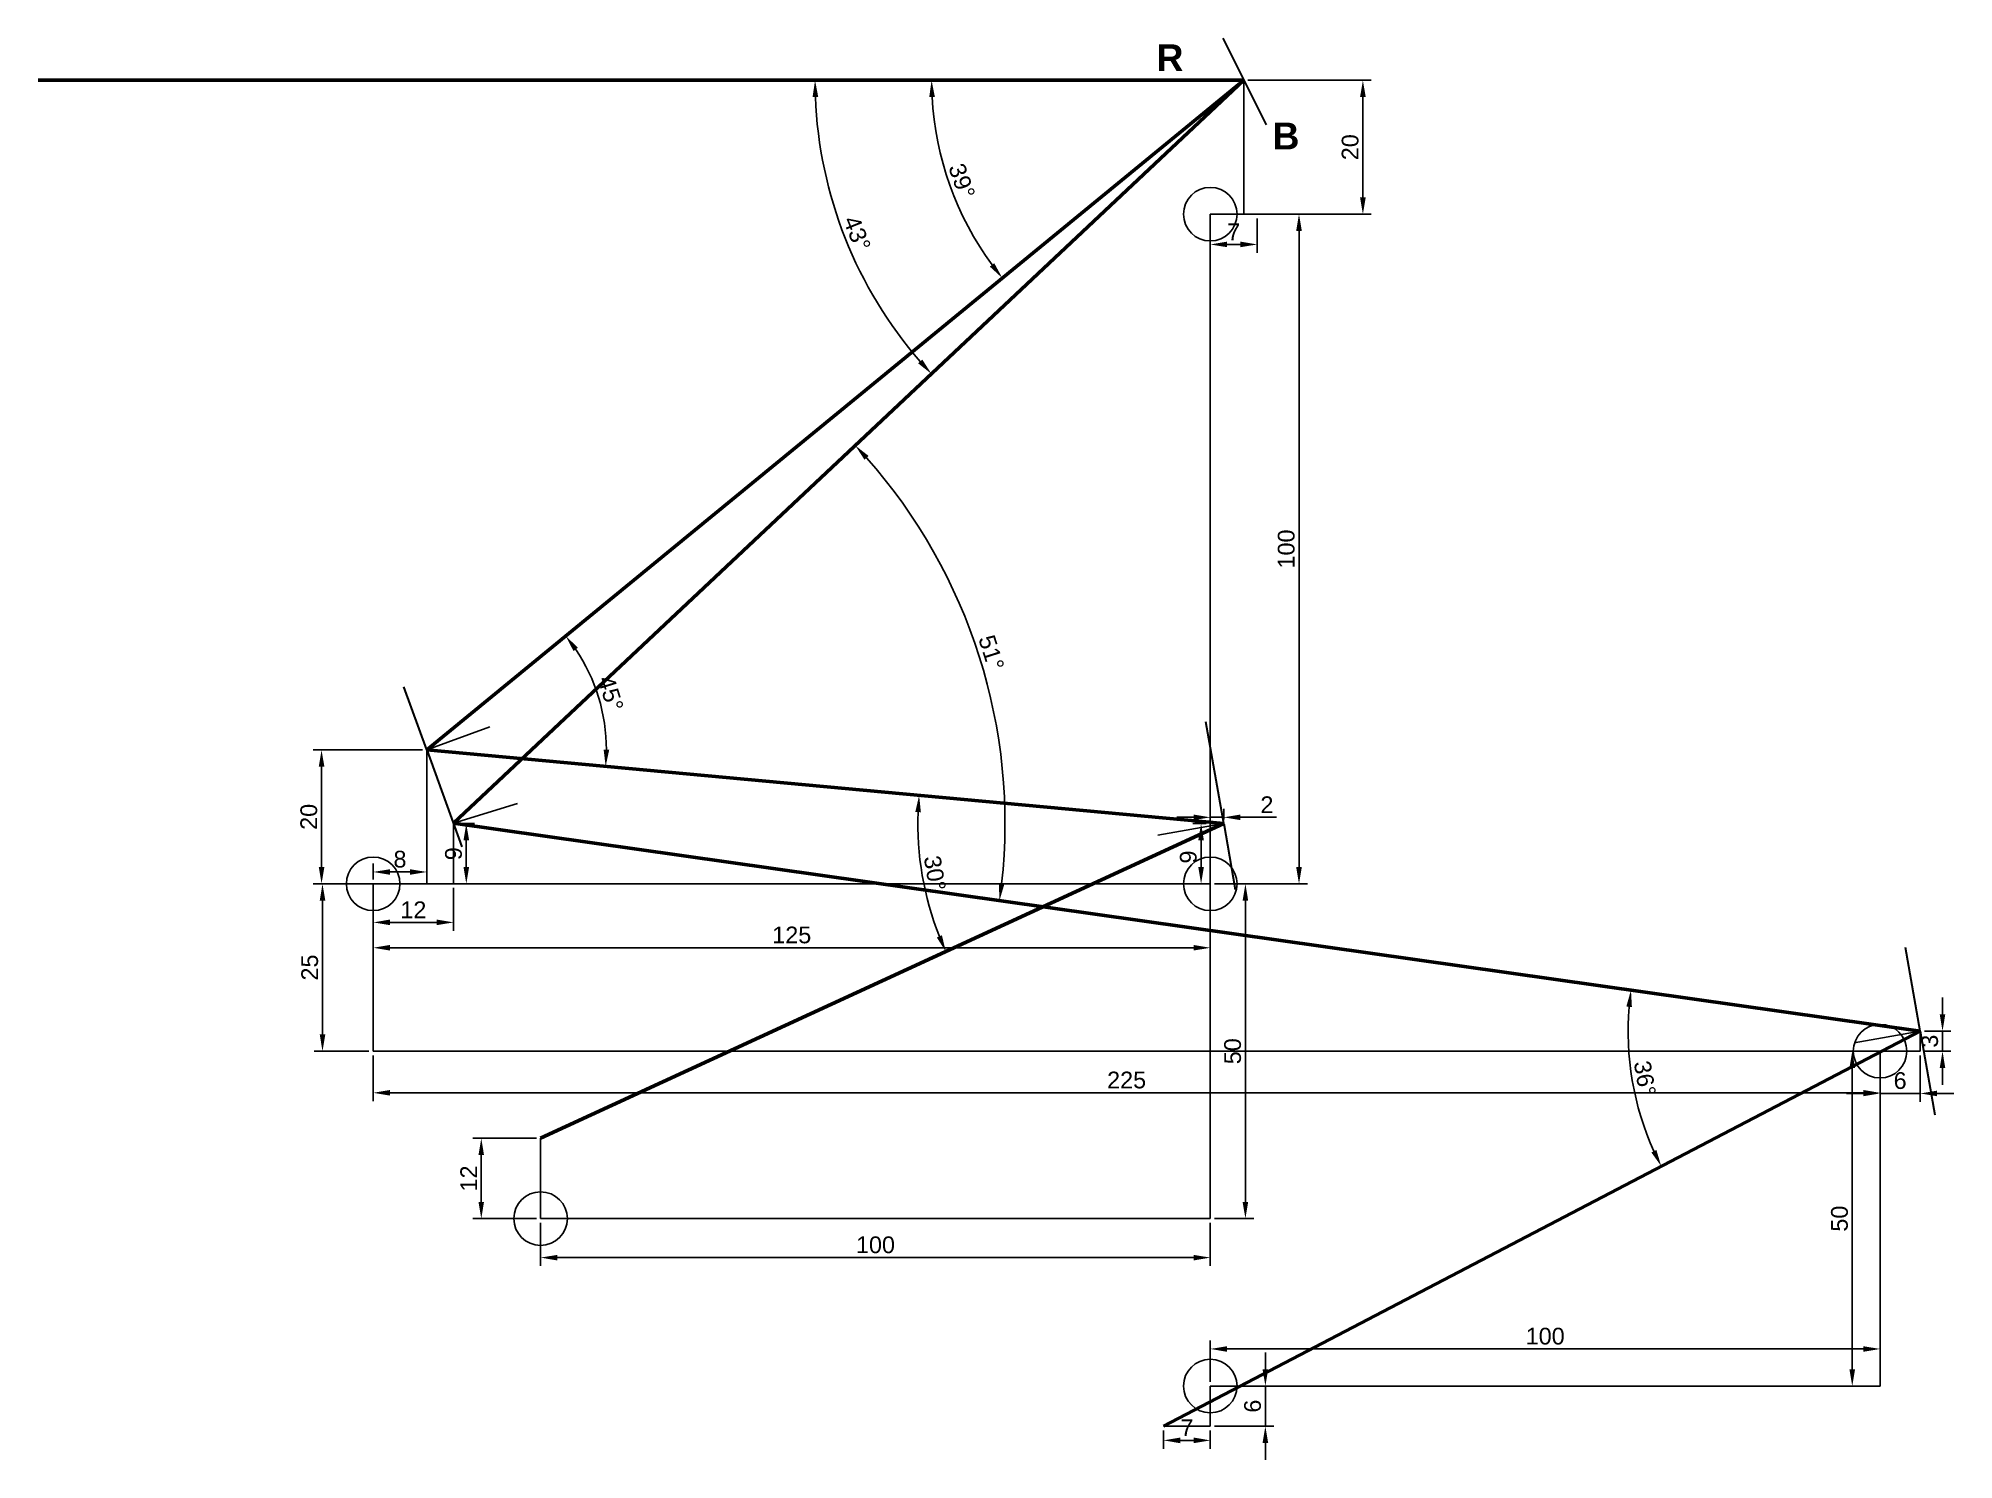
# Model space of a CAD drawing. Header units: millimetres. Extents: x 3327 to 3613, y 2064 to 2276.
import ezdxf

# ---------------------------------------------------------------- set-up
doc = ezdxf.new("R2010")
doc.units = ezdxf.units.MM
doc.styles.get("Standard").update_dxf_attribs({"font": 'arial.ttf'})
doc.dimstyles.new('ISO-25', dxfattribs={"dimtxt": 2.5, "dimasz": 2.5, "dimexe": 1.25, "dimexo": 0.625, "dimtad": 1, "dimtxsty": 'Standard', "dimcen": 2.5, "dimadec": 0, "dimazin": 0, "dimtfac": 1, "dimtmove": 0, "dimatfit": 3, "dimfxl": 1, "dimarcsym": 0})

# ---------------------------------------------------------------- blocks, each defined once
blk = doc.blocks.new('*D2')
at = {"color": 0, "lineweight": -2, "transparency": 16777216}
for p, q in [((3501.73, 2249.58), (3501.73, 2244.43)), ((3508.73, 2249.58), (3508.73, 2244.43)), ((3504.23, 2245.68), (3506.23, 2245.68))]:
    blk.add_line(p, q, dxfattribs=at)
at = {"color": 0, "transparency": 16777216}
for points in [[(3504.23, 2246.1), (3504.23, 2245.27), (3501.73, 2245.68)], [(3506.23, 2246.1), (3506.23, 2245.27), (3508.73, 2245.68)]]:
    blk.add_solid(points, dxfattribs=at)
at = {"layer": 'Defpoints', "color": 0, "transparency": 16777216}
for p in [(3501.73, 2250.2), (3508.73, 2250.2), (3508.73, 2245.68)]:
    blk.add_point(p, dxfattribs=at)
at = {"color": 0, "transparency": 16777216, "insert": (3505.23, 2247.56), "char_height": 2.5, "attachment_point": 5}
blk.add_mtext('7', dxfattribs=at)
blk = doc.blocks.new('*D7')
at = {"color": 0, "lineweight": -2, "transparency": 16777216}
for p, q in [((3376.73, 2149.58), (3376.73, 2143.19)), ((3388.73, 2149.58), (3388.73, 2143.19)), ((3379.23, 2144.44), (3386.23, 2144.44))]:
    blk.add_line(p, q, dxfattribs=at)
at = {"color": 0, "transparency": 16777216}
for points in [[(3379.23, 2144.86), (3379.23, 2144.03), (3376.73, 2144.44)], [(3386.23, 2144.86), (3386.23, 2144.03), (3388.73, 2144.44)]]:
    blk.add_solid(points, dxfattribs=at)
at = {"layer": 'Defpoints', "color": 0, "transparency": 16777216}
for p in [(3376.73, 2150.2), (3388.73, 2150.2), (3388.73, 2144.44)]:
    blk.add_point(p, dxfattribs=at)
at = {"color": 0, "transparency": 16777216, "insert": (3382.73, 2146.32), "char_height": 2.5, "attachment_point": 5}
blk.add_mtext('12', dxfattribs=at)
blk = doc.blocks.new('*D8')
at = {"color": 0, "lineweight": -2, "transparency": 16777216}
for p, q in [((3501.1, 2159.2), (3499.1, 2159.2)), ((3500.35, 2152.7), (3500.35, 2156.7)), ((3501.1, 2150.2), (3499.1, 2150.2))]:
    blk.add_line(p, q, dxfattribs=at)
at = {"color": 0, "transparency": 16777216}
for points in [[(3499.93, 2156.7), (3500.77, 2156.7), (3500.35, 2159.2)], [(3499.93, 2152.7), (3500.77, 2152.7), (3500.35, 2150.2)]]:
    blk.add_solid(points, dxfattribs=at)
at = {"layer": 'Defpoints', "color": 0, "transparency": 16777216}
for p in [(3500.35, 2159.2), (3501.73, 2159.2), (3501.73, 2150.2)]:
    blk.add_point(p, dxfattribs=at)
at = {"color": 0, "transparency": 16777216, "insert": (3498.45, 2154.2), "char_height": 2.5, "attachment_point": 5, "rotation": 90}
blk.add_mtext('9', dxfattribs=at)
blk = doc.blocks.new('*D10')
at = {"color": 0, "lineweight": -2, "transparency": 16777216}
for p, q in [((3601.73, 2124.58), (3601.73, 2117.65)), ((3607.73, 2124.58), (3607.73, 2117.65)), ((3599.23, 2118.9), (3596.73, 2118.9)), ((3601.73, 2118.9), (3607.73, 2118.9)), ((3610.23, 2118.9), (3612.73, 2118.9))]:
    blk.add_line(p, q, dxfattribs=at)
at = {"color": 0, "transparency": 16777216}
for points in [[(3599.23, 2119.31), (3599.23, 2118.48), (3601.73, 2118.9)], [(3610.23, 2119.31), (3610.23, 2118.48), (3607.73, 2118.9)]]:
    blk.add_solid(points, dxfattribs=at)
at = {"layer": 'Defpoints', "color": 0, "transparency": 16777216}
for p in [(3601.73, 2125.2), (3607.73, 2125.2), (3607.73, 2118.9)]:
    blk.add_point(p, dxfattribs=at)
at = {"color": 0, "transparency": 16777216, "insert": (3604.73, 2120.8), "char_height": 2.5, "attachment_point": 5}
blk.add_mtext('6', dxfattribs=at)
blk = doc.blocks.new('*D11')
at = {"color": 0, "lineweight": -2, "transparency": 16777216}
for p, q in [((3509.95, 2077.7), (3509.95, 2080.2)), ((3502.35, 2075.2), (3511.2, 2075.2)), ((3509.95, 2075.2), (3509.95, 2069.2)), ((3502.35, 2069.2), (3511.2, 2069.2)), ((3509.95, 2066.7), (3509.95, 2064.2))]:
    blk.add_line(p, q, dxfattribs=at)
at = {"color": 0, "transparency": 16777216}
for points in [[(3509.53, 2077.7), (3510.37, 2077.7), (3509.95, 2075.2)], [(3509.53, 2066.7), (3510.37, 2066.7), (3509.95, 2069.2)]]:
    blk.add_solid(points, dxfattribs=at)
at = {"layer": 'Defpoints', "color": 0, "transparency": 16777216}
for p in [(3501.73, 2075.2), (3501.73, 2069.2), (3509.95, 2069.2)]:
    blk.add_point(p, dxfattribs=at)
at = {"color": 0, "transparency": 16777216, "insert": (3508.05, 2072.2), "char_height": 2.5, "attachment_point": 5, "rotation": 90}
blk.add_mtext('6', dxfattribs=at)
blk = doc.blocks.new('*D14')
at = {"color": 0, "lineweight": -2, "transparency": 16777216}
for p, q in [((3494.73, 2068.58), (3494.73, 2065.84)), ((3501.73, 2068.58), (3501.73, 2065.84)), ((3499.23, 2067.09), (3497.23, 2067.09))]:
    blk.add_line(p, q, dxfattribs=at)
at = {"color": 0, "transparency": 16777216}
for points in [[(3497.23, 2067.51), (3497.23, 2066.67), (3494.73, 2067.09)], [(3499.23, 2067.51), (3499.23, 2066.67), (3501.73, 2067.09)]]:
    blk.add_solid(points, dxfattribs=at)
at = {"layer": 'Defpoints', "color": 0, "transparency": 16777216}
for p in [(3494.73, 2069.2), (3501.73, 2069.2), (3494.73, 2067.09)]:
    blk.add_point(p, dxfattribs=at)
at = {"color": 0, "transparency": 16777216, "insert": (3498.23, 2068.97), "char_height": 2.5, "attachment_point": 5}
blk.add_mtext('7', dxfattribs=at)
blk = doc.blocks.new('*D17')
at = {"color": 0, "lineweight": -2, "transparency": 16777216}
blk.add_arc((3506.73, 2270.2), 46.61, 183.0732, 216.2673, dxfattribs=at)
at = {"color": 0, "transparency": 16777216}
for points in [[(3459.76, 2267.69), (3460.6, 2267.72), (3460.11, 2270.2)], [(3469.47, 2242.88), (3468.81, 2242.37), (3470.68, 2240.65)]]:
    blk.add_solid(points, dxfattribs=at)
at = {"layer": 'Defpoints', "color": 0, "transparency": 16777216}
for p in [(3415.24, 2270.2), (3506.73, 2270.2), (3506.73, 2270.2), (3461.33, 2259.63), (3384.73, 2170.2)]:
    blk.add_point(p, dxfattribs=at)
at = {"color": 0, "transparency": 16777216, "insert": (3464.62, 2255.15), "char_height": 2.5, "attachment_point": 5, "rotation": 289.6703}
blk.add_mtext('39°', dxfattribs=at)
blk = doc.blocks.new('*D18')
at = {"color": 0, "lineweight": -2, "transparency": 16777216}
for p, q in [((3507.35, 2270.2), (3525.76, 2270.2)), ((3524.51, 2252.7), (3524.51, 2267.7)), ((3507.35, 2250.2), (3525.76, 2250.2))]:
    blk.add_line(p, q, dxfattribs=at)
at = {"color": 0, "transparency": 16777216}
for points in [[(3524.09, 2267.7), (3524.93, 2267.7), (3524.51, 2270.2)], [(3524.09, 2252.7), (3524.93, 2252.7), (3524.51, 2250.2)]]:
    blk.add_solid(points, dxfattribs=at)
at = {"layer": 'Defpoints', "color": 0, "transparency": 16777216}
for p in [(3506.73, 2270.2), (3524.51, 2270.2), (3506.73, 2250.2)]:
    blk.add_point(p, dxfattribs=at)
at = {"color": 0, "transparency": 16777216, "insert": (3522.61, 2260.2), "char_height": 2.5, "attachment_point": 5, "rotation": 90}
blk.add_mtext('20', dxfattribs=at)
blk = doc.blocks.new('*D19')
at = {"color": 0, "lineweight": -2, "transparency": 16777216}
blk.add_arc((3506.73, 2270.2), 64.02, 182.2377, 220.9961, dxfattribs=at)
at = {"color": 0, "transparency": 16777216}
for points in [[(3442.34, 2267.7), (3443.18, 2267.71), (3442.71, 2270.2)], [(3458.72, 2228.49), (3458.1, 2227.93), (3460.09, 2226.35)]]:
    blk.add_solid(points, dxfattribs=at)
at = {"layer": 'Defpoints', "color": 0, "transparency": 16777216}
for p in [(3326.73, 2270.2), (3506.73, 2270.2), (3506.73, 2270.2), (3444.72, 2254.27), (3388.73, 2159.26)]:
    blk.add_point(p, dxfattribs=at)
at = {"color": 0, "transparency": 16777216, "insert": (3448.98, 2247.32), "char_height": 2.5, "attachment_point": 5, "rotation": 291.6169}
blk.add_mtext('43°', dxfattribs=at)
blk = doc.blocks.new('*D20')
at = {"color": 0, "lineweight": -2, "transparency": 16777216}
blk.add_arc((3384.73, 2170.2), 26.83, 0.0591, 34.0001, dxfattribs=at)
at = {"color": 0, "transparency": 16777216}
for points in [[(3406.64, 2184.96), (3407.31, 2185.46), (3405.48, 2187.21)], [(3411.97, 2170.21), (3411.14, 2170.25), (3411.44, 2167.73)]]:
    blk.add_solid(points, dxfattribs=at)
at = {"layer": 'Defpoints', "color": 0, "transparency": 16777216}
for p in [(3506.73, 2270.2), (3411.18, 2174.67), (3384.73, 2170.2), (3384.73, 2170.2), (3503.73, 2159.2)]:
    blk.add_point(p, dxfattribs=at)
at = {"color": 0, "transparency": 16777216, "insert": (3412.2, 2178.62), "char_height": 2.5, "attachment_point": 5, "rotation": 287.0296}
blk.add_mtext('45°', dxfattribs=at)
blk = doc.blocks.new('*D21')
at = {"color": 0, "lineweight": -2, "transparency": 16777216}
blk.add_arc((3503.87, 2159.19), 45.81, 177.8459, 201.5753, dxfattribs=at)
at = {"color": 0, "transparency": 16777216}
for points in [[(3457.68, 2160.94), (3458.51, 2160.89), (3458.25, 2163.41)], [(3461.65, 2142.51), (3460.89, 2142.18), (3462.25, 2140.05)]]:
    blk.add_solid(points, dxfattribs=at)
at = {"layer": 'Defpoints', "color": 0, "transparency": 16777216}
for p in [(3384.73, 2170.2), (3501.73, 2158.2), (3503.73, 2159.2), (3458.22, 2155.43), (3401.73, 2112.2)]:
    blk.add_point(p, dxfattribs=at)
at = {"color": 0, "transparency": 16777216, "insert": (3460.59, 2151.78), "char_height": 2.5, "attachment_point": 5, "rotation": 279.7106}
blk.add_mtext('30°', dxfattribs=at)
blk = doc.blocks.new('*D22')
at = {"color": 0, "lineweight": -2, "transparency": 16777216}
blk.add_arc((3607.73, 2128.2), 43.62, 175.2123, 204.2857, dxfattribs=at)
at = {"color": 0, "transparency": 16777216}
for points in [[(3563.85, 2131.89), (3564.68, 2131.8), (3564.54, 2134.33)], [(3568.34, 2110.45), (3567.59, 2110.08), (3569.06, 2108.02)]]:
    blk.add_solid(points, dxfattribs=at)
at = {"layer": 'Defpoints', "color": 0, "transparency": 16777216}
for p in [(3388.73, 2159.26), (3607.73, 2128.2), (3607.73, 2128.2), (3564.21, 2125.31), (3494.73, 2069.2)]:
    blk.add_point(p, dxfattribs=at)
at = {"color": 0, "transparency": 16777216, "insert": (3566.61, 2121.14), "char_height": 2.5, "attachment_point": 5, "rotation": 279.749}
blk.add_mtext('36°', dxfattribs=at)
blk = doc.blocks.new('*D23')
at = {"color": 0, "lineweight": -2, "transparency": 16777216}
blk.add_arc((3388.73, 2159.26), 82.34, 353.6676, 41.494, dxfattribs=at)
at = {"color": 0, "transparency": 16777216}
for points in [[(3450.09, 2213.53), (3450.71, 2214.09), (3448.71, 2215.66)], [(3470.97, 2150.13), (3470.15, 2150.23), (3470.25, 2147.7)]]:
    blk.add_solid(points, dxfattribs=at)
at = {"layer": 'Defpoints', "color": 0, "transparency": 16777216}
for p in [(3506.73, 2270.2), (3470.04, 2172.19), (3388.73, 2159.26), (3388.73, 2159.26), (3607.73, 2128.2)]:
    blk.add_point(p, dxfattribs=at)
at = {"color": 0, "transparency": 16777216, "insert": (3469.03, 2184.71), "char_height": 2.5, "attachment_point": 5, "rotation": 287.5808}
blk.add_mtext('51°', dxfattribs=at)
blk = doc.blocks.new('*D25')
at = {"color": 0, "lineweight": -2, "transparency": 16777216}
for p, q in [((3499.23, 2160.13), (3496.73, 2160.13)), ((3501.73, 2159.83), (3501.73, 2161.38)), ((3501.73, 2160.13), (3503.73, 2160.13)), ((3503.73, 2159.83), (3503.73, 2161.38)), ((3506.23, 2160.13), (3511.63, 2160.13))]:
    blk.add_line(p, q, dxfattribs=at)
at = {"color": 0, "transparency": 16777216}
for points in [[(3499.23, 2160.55), (3499.23, 2159.71), (3501.73, 2160.13)], [(3506.23, 2160.55), (3506.23, 2159.71), (3503.73, 2160.13)]]:
    blk.add_solid(points, dxfattribs=at)
at = {"layer": 'Defpoints', "color": 0, "transparency": 16777216}
for p in [(3503.73, 2160.13), (3501.73, 2159.2), (3503.73, 2159.2)]:
    blk.add_point(p, dxfattribs=at)
at = {"color": 0, "transparency": 16777216, "insert": (3510.18, 2162.01), "char_height": 2.5, "attachment_point": 5}
blk.add_mtext('2', dxfattribs=at)
blk = doc.blocks.new('*D26')
at = {"color": 0, "lineweight": -2, "transparency": 16777216}
for p, q in [((3389.35, 2159.2), (3391.88, 2159.2)), ((3390.63, 2152.7), (3390.63, 2156.7)), ((3389.35, 2150.2), (3391.88, 2150.2))]:
    blk.add_line(p, q, dxfattribs=at)
at = {"color": 0, "transparency": 16777216}
for points in [[(3390.22, 2156.7), (3391.05, 2156.7), (3390.63, 2159.2)], [(3390.22, 2152.7), (3391.05, 2152.7), (3390.63, 2150.2)]]:
    blk.add_solid(points, dxfattribs=at)
at = {"layer": 'Defpoints', "color": 0, "transparency": 16777216}
for p in [(3388.73, 2159.2), (3390.63, 2159.2), (3388.73, 2150.2)]:
    blk.add_point(p, dxfattribs=at)
at = {"color": 0, "transparency": 16777216, "insert": (3388.73, 2154.7), "char_height": 2.5, "attachment_point": 5, "rotation": 90}
blk.add_mtext('9', dxfattribs=at)
blk = doc.blocks.new('*D27')
at = {"color": 0, "lineweight": -2, "transparency": 16777216}
for p, q in [((3611.06, 2130.7), (3611.06, 2133.2)), ((3608.35, 2128.2), (3612.31, 2128.2)), ((3611.06, 2125.2), (3611.06, 2128.2)), ((3608.35, 2125.2), (3612.31, 2125.2)), ((3611.06, 2122.7), (3611.06, 2120.2))]:
    blk.add_line(p, q, dxfattribs=at)
at = {"color": 0, "transparency": 16777216}
for points in [[(3610.64, 2130.7), (3611.47, 2130.7), (3611.06, 2128.2)], [(3610.64, 2122.7), (3611.47, 2122.7), (3611.06, 2125.2)]]:
    blk.add_solid(points, dxfattribs=at)
at = {"layer": 'Defpoints', "color": 0, "transparency": 16777216}
for p in [(3607.73, 2128.2), (3611.06, 2128.2), (3607.73, 2125.2)]:
    blk.add_point(p, dxfattribs=at)
at = {"color": 0, "transparency": 16777216, "insert": (3609.15, 2126.7), "char_height": 2.5, "attachment_point": 5, "rotation": 90}
blk.add_mtext('3', dxfattribs=at)
blk = doc.blocks.new('*D31')
at = {"color": 0, "lineweight": -2, "transparency": 16777216}
for p, q in [((3376.73, 2150.83), (3376.73, 2153.22)), ((3379.23, 2151.97), (3382.23, 2151.97)), ((3384.73, 2150.83), (3384.73, 2153.22))]:
    blk.add_line(p, q, dxfattribs=at)
at = {"color": 0, "transparency": 16777216}
for points in [[(3379.23, 2152.38), (3379.23, 2151.55), (3376.73, 2151.97)], [(3382.23, 2152.38), (3382.23, 2151.55), (3384.73, 2151.97)]]:
    blk.add_solid(points, dxfattribs=at)
at = {"layer": 'Defpoints', "color": 0, "transparency": 16777216}
for p in [(3384.73, 2151.97), (3376.73, 2150.2), (3384.73, 2150.2)]:
    blk.add_point(p, dxfattribs=at)
at = {"color": 0, "transparency": 16777216, "insert": (3380.73, 2153.87), "char_height": 2.5, "attachment_point": 5}
blk.add_mtext('8', dxfattribs=at)
blk = doc.blocks.new('*D33')
at = {"color": 0, "lineweight": -2, "transparency": 16777216}
for p, q in [((3401.1, 2112.2), (3391.62, 2112.2)), ((3392.87, 2102.7), (3392.87, 2109.7)), ((3401.1, 2100.2), (3391.62, 2100.2))]:
    blk.add_line(p, q, dxfattribs=at)
at = {"color": 0, "transparency": 16777216}
for points in [[(3392.45, 2109.7), (3393.28, 2109.7), (3392.87, 2112.2)], [(3392.45, 2102.7), (3393.28, 2102.7), (3392.87, 2100.2)]]:
    blk.add_solid(points, dxfattribs=at)
at = {"layer": 'Defpoints', "color": 0, "transparency": 16777216}
for p in [(3392.87, 2112.2), (3401.73, 2112.2), (3401.73, 2100.2)]:
    blk.add_point(p, dxfattribs=at)
at = {"color": 0, "transparency": 16777216, "insert": (3390.99, 2106.2), "char_height": 2.5, "attachment_point": 5, "rotation": 90}
blk.add_mtext('12', dxfattribs=at)
blk = doc.blocks.new('*D34')
at = {"color": 0, "lineweight": -2, "transparency": 16777216}
for p, q in [((3401.73, 2099.58), (3401.73, 2093.13)), ((3501.73, 2099.58), (3501.73, 2093.13)), ((3499.23, 2094.38), (3404.23, 2094.38))]:
    blk.add_line(p, q, dxfattribs=at)
at = {"color": 0, "transparency": 16777216}
for points in [[(3404.23, 2094.79), (3404.23, 2093.96), (3401.73, 2094.38)], [(3499.23, 2094.79), (3499.23, 2093.96), (3501.73, 2094.38)]]:
    blk.add_solid(points, dxfattribs=at)
at = {"layer": 'Defpoints', "color": 0, "transparency": 16777216}
for p in [(3401.73, 2100.2), (3501.73, 2100.2), (3401.73, 2094.38)]:
    blk.add_point(p, dxfattribs=at)
at = {"color": 0, "transparency": 16777216, "insert": (3451.73, 2096.28), "char_height": 2.5, "attachment_point": 5}
blk.add_mtext('100', dxfattribs=at)
blk = doc.blocks.new('*D35')
at = {"color": 0, "lineweight": -2, "transparency": 16777216}
for p, q in [((3376.73, 2124.58), (3376.73, 2117.74)), ((3601.73, 2124.58), (3601.73, 2117.74)), ((3379.23, 2118.99), (3599.23, 2118.99))]:
    blk.add_line(p, q, dxfattribs=at)
at = {"color": 0, "transparency": 16777216}
for points in [[(3379.23, 2119.41), (3379.23, 2118.58), (3376.73, 2118.99)], [(3599.23, 2119.41), (3599.23, 2118.58), (3601.73, 2118.99)]]:
    blk.add_solid(points, dxfattribs=at)
at = {"layer": 'Defpoints', "color": 0, "transparency": 16777216}
for p in [(3376.73, 2125.2), (3601.73, 2125.2), (3601.73, 2118.99)]:
    blk.add_point(p, dxfattribs=at)
at = {"color": 0, "transparency": 16777216, "insert": (3489.23, 2120.89), "char_height": 2.5, "attachment_point": 5}
blk.add_mtext('225', dxfattribs=at)
blk = doc.blocks.new('*D36')
at = {"color": 0, "lineweight": -2, "transparency": 16777216}
for p, q in [((3376.1, 2150.2), (3367.91, 2150.2)), ((3369.16, 2147.7), (3369.16, 2127.7)), ((3376.1, 2125.2), (3367.91, 2125.2))]:
    blk.add_line(p, q, dxfattribs=at)
at = {"color": 0, "transparency": 16777216}
for points in [[(3368.75, 2147.7), (3369.58, 2147.7), (3369.16, 2150.2)], [(3368.75, 2127.7), (3369.58, 2127.7), (3369.16, 2125.2)]]:
    blk.add_solid(points, dxfattribs=at)
at = {"layer": 'Defpoints', "color": 0, "transparency": 16777216}
for p in [(3376.73, 2150.2), (3369.16, 2125.2), (3376.73, 2125.2)]:
    blk.add_point(p, dxfattribs=at)
at = {"color": 0, "transparency": 16777216, "insert": (3367.26, 2137.7), "char_height": 2.5, "attachment_point": 5, "rotation": 90}
blk.add_mtext('25', dxfattribs=at)
blk = doc.blocks.new('*D37')
at = {"color": 0, "lineweight": -2, "transparency": 16777216}
for p, q in [((3384.1, 2170.2), (3367.77, 2170.2)), ((3369.02, 2152.7), (3369.02, 2167.7)), ((3384.1, 2150.2), (3367.77, 2150.2))]:
    blk.add_line(p, q, dxfattribs=at)
at = {"color": 0, "transparency": 16777216}
for points in [[(3368.61, 2167.7), (3369.44, 2167.7), (3369.02, 2170.2)], [(3368.61, 2152.7), (3369.44, 2152.7), (3369.02, 2150.2)]]:
    blk.add_solid(points, dxfattribs=at)
at = {"layer": 'Defpoints', "color": 0, "transparency": 16777216}
for p in [(3369.02, 2170.2), (3384.73, 2170.2), (3384.73, 2150.2)]:
    blk.add_point(p, dxfattribs=at)
at = {"color": 0, "transparency": 16777216, "insert": (3367.12, 2160.2), "char_height": 2.5, "attachment_point": 5, "rotation": 90}
blk.add_mtext('20', dxfattribs=at)
blk = doc.blocks.new('*D38')
at = {"color": 0, "lineweight": -2, "transparency": 16777216}
for p, q in [((3376.73, 2149.58), (3376.73, 2139.4)), ((3501.73, 2149.58), (3501.73, 2139.4)), ((3379.23, 2140.65), (3499.23, 2140.65))]:
    blk.add_line(p, q, dxfattribs=at)
at = {"color": 0, "transparency": 16777216}
for points in [[(3379.23, 2141.07), (3379.23, 2140.24), (3376.73, 2140.65)], [(3499.23, 2141.07), (3499.23, 2140.24), (3501.73, 2140.65)]]:
    blk.add_solid(points, dxfattribs=at)
at = {"layer": 'Defpoints', "color": 0, "transparency": 16777216}
for p in [(3376.73, 2150.2), (3501.73, 2150.2), (3501.73, 2140.65)]:
    blk.add_point(p, dxfattribs=at)
at = {"color": 0, "transparency": 16777216, "insert": (3439.23, 2142.55), "char_height": 2.5, "attachment_point": 5}
blk.add_mtext('125', dxfattribs=at)
blk = doc.blocks.new('*D39')
at = {"color": 0, "lineweight": -2, "transparency": 16777216}
for p, q in [((3502.35, 2150.2), (3508.22, 2150.2)), ((3506.97, 2147.7), (3506.97, 2102.7)), ((3502.35, 2100.2), (3508.22, 2100.2))]:
    blk.add_line(p, q, dxfattribs=at)
at = {"color": 0, "transparency": 16777216}
for points in [[(3506.55, 2147.7), (3507.38, 2147.7), (3506.97, 2150.2)], [(3506.55, 2102.7), (3507.38, 2102.7), (3506.97, 2100.2)]]:
    blk.add_solid(points, dxfattribs=at)
at = {"layer": 'Defpoints', "color": 0, "transparency": 16777216}
for p in [(3501.73, 2150.2), (3501.73, 2100.2), (3506.97, 2100.2)]:
    blk.add_point(p, dxfattribs=at)
at = {"color": 0, "transparency": 16777216, "insert": (3505.07, 2125.2), "char_height": 2.5, "attachment_point": 5, "rotation": 90}
blk.add_mtext('50', dxfattribs=at)
blk = doc.blocks.new('*D40')
at = {"color": 0, "lineweight": -2, "transparency": 16777216}
for p, q in [((3501.73, 2075.83), (3501.73, 2081.99)), ((3599.23, 2080.74), (3504.23, 2080.74)), ((3601.73, 2075.83), (3601.73, 2081.99))]:
    blk.add_line(p, q, dxfattribs=at)
at = {"color": 0, "transparency": 16777216}
for points in [[(3504.23, 2081.15), (3504.23, 2080.32), (3501.73, 2080.74)], [(3599.23, 2081.15), (3599.23, 2080.32), (3601.73, 2080.74)]]:
    blk.add_solid(points, dxfattribs=at)
at = {"layer": 'Defpoints', "color": 0, "transparency": 16777216}
for p in [(3501.73, 2080.74), (3501.73, 2075.2), (3601.73, 2075.2)]:
    blk.add_point(p, dxfattribs=at)
at = {"color": 0, "transparency": 16777216, "insert": (3551.73, 2082.64), "char_height": 2.5, "attachment_point": 5}
blk.add_mtext('100', dxfattribs=at)
blk = doc.blocks.new('*D41')
at = {"color": 0, "lineweight": -2, "transparency": 16777216}
for p, q in [((3601.1, 2125.2), (3596.33, 2125.2)), ((3597.58, 2122.7), (3597.58, 2077.7)), ((3601.1, 2075.2), (3596.33, 2075.2))]:
    blk.add_line(p, q, dxfattribs=at)
at = {"color": 0, "transparency": 16777216}
for points in [[(3597.16, 2122.7), (3598, 2122.7), (3597.58, 2125.2)], [(3597.16, 2077.7), (3598, 2077.7), (3597.58, 2075.2)]]:
    blk.add_solid(points, dxfattribs=at)
at = {"layer": 'Defpoints', "color": 0, "transparency": 16777216}
for p in [(3601.73, 2125.2), (3597.58, 2075.2), (3601.73, 2075.2)]:
    blk.add_point(p, dxfattribs=at)
at = {"color": 0, "transparency": 16777216, "insert": (3595.68, 2100.2), "char_height": 2.5, "attachment_point": 5, "rotation": 90}
blk.add_mtext('50', dxfattribs=at)
blk = doc.blocks.new('*D42')
at = {"color": 0, "lineweight": -2, "transparency": 16777216}
for p, q in [((3502.35, 2250.2), (3516.22, 2250.2)), ((3514.97, 2247.7), (3514.97, 2152.7)), ((3502.35, 2150.2), (3516.22, 2150.2))]:
    blk.add_line(p, q, dxfattribs=at)
at = {"color": 0, "transparency": 16777216}
for points in [[(3514.55, 2247.7), (3515.39, 2247.7), (3514.97, 2250.2)], [(3514.55, 2152.7), (3515.39, 2152.7), (3514.97, 2150.2)]]:
    blk.add_solid(points, dxfattribs=at)
at = {"layer": 'Defpoints', "color": 0, "transparency": 16777216}
for p in [(3501.73, 2250.2), (3501.73, 2150.2), (3514.97, 2150.2)]:
    blk.add_point(p, dxfattribs=at)
at = {"color": 0, "transparency": 16777216, "insert": (3513.07, 2200.2), "char_height": 2.5, "attachment_point": 5, "rotation": 90}
blk.add_mtext('100', dxfattribs=at)

msp = doc.modelspace()

# ---------------------------------------------------------------- linework, layer by layer
at = {"color": 85, "lineweight": 30, "true_color": 0x58ba48}
msp.add_line((3503.596, 2276.465), (3510.068, 2263.52), dxfattribs=at)
at = {"color": 242, "lineweight": 53, "true_color": 0xcd2027}
for p, q in [((3506.727, 2270.204), (3326.727, 2270.204)), ((3388.727, 2159.263), (3506.727, 2270.204)), ((3607.727, 2128.204), (3388.727, 2159.263)), ((3494.727, 2069.204), (3607.727, 2128.204))]:
    msp.add_line(p, q, dxfattribs=at)
at = {"color": 146, "lineweight": 53, "true_color": 0x105689}
for p, q in [((3506.727, 2270.204), (3384.727, 2170.204)), ((3506.727, 2270.204), (3415.235, 2270.204)), ((3503.727, 2159.204), (3384.727, 2170.204)), ((3401.727, 2112.204), (3503.727, 2159.204))]:
    msp.add_line(p, q, dxfattribs=at)
for p, q in [((3506.727, 2250.204), (3506.727, 2270.204)), ((3501.727, 2250.204), (3506.727, 2250.204)), ((3501.727, 2250.204), (3501.727, 2150.204)), ((3501.727, 2250.204), (3508.727, 2250.204)), ((3501.727, 2250.204), (3504.727, 2250.204)), ((3384.727, 2170.204), (3394.124, 2173.624)), ((3384.727, 2150.204), (3384.727, 2170.204)), ((3384.727, 2170.204), (3388.727, 2159.204)), ((3388.727, 2159.263), (3398.29, 2162.187)), ((3388.727, 2150.204), (3388.727, 2159.204)), ((3503.727, 2159.204), (3493.879, 2157.467)), ((3501.727, 2150.204), (3501.727, 2159.204)), ((3501.727, 2159.204), (3503.727, 2159.204)), ((3501.727, 2150.204), (3376.727, 2150.204)), ((3376.727, 2150.204), (3394.727, 2150.204)), ((3376.727, 2150.204), (3376.727, 2125.204)), ((3376.727, 2150.204), (3501.727, 2150.204)), ((3376.727, 2150.204), (3392.727, 2150.204)), ((3376.727, 2150.204), (3386.727, 2150.204)), ((3376.727, 2150.204), (3388.727, 2150.204)), ((3376.727, 2150.204), (3388.727, 2150.204)), ((3376.727, 2150.204), (3387.727, 2150.204)), ((3376.727, 2150.204), (3384.727, 2150.204)), ((3501.727, 2150.204), (3501.727, 2100.204)), ((3607.727, 2128.204), (3597.879, 2126.467)), ((3607.727, 2125.204), (3607.727, 2128.204)), ((3376.727, 2125.204), (3601.727, 2125.204)), ((3601.727, 2125.204), (3607.727, 2125.204)), ((3601.727, 2125.204), (3601.727, 2075.204)), ((3401.727, 2100.204), (3401.727, 2112.204)), ((3501.727, 2100.204), (3401.727, 2100.204)), ((3601.727, 2075.204), (3501.727, 2075.204)), ((3501.727, 2075.204), (3501.727, 2069.204)), ((3501.727, 2069.204), (3494.727, 2069.204))]:
    msp.add_line(p, q)
at = {"color": 40, "lineweight": 30, "true_color": 0xf8d731}
for p, q in [((3384.727, 2170.204), (3381.309, 2179.601)), ((3503.727, 2159.204), (3501.053, 2174.37)), ((3384.727, 2170.204), (3389.99, 2155.731)), ((3503.727, 2159.204), (3505.463, 2149.355)), ((3607.727, 2128.204), (3605.521, 2140.711)), ((3607.727, 2128.204), (3609.932, 2115.696))]:
    msp.add_line(p, q, dxfattribs=at)
for centre in [(3501.727, 2250.204), (3376.727, 2150.204), (3501.727, 2150.204), (3601.727, 2125.204), (3401.727, 2100.204), (3501.727, 2075.204)]:
    msp.add_circle(centre, 4)

# ---------------------------------------------------------------- texts
at = {"color": 242, "true_color": 0xcd2027, "insert": (3493.679, 2275.565), "char_height": 4, "attachment_point": 1}
msp.add_mtext_dynamic_manual_height_columns('{\\fArial|b1|i0|c0|p34;R}', width=1.14156, gutter_width=12.5, heights=[0], dxfattribs=at)
at = {"color": 152, "true_color": 0x2776bb, "insert": (3511.001, 2263.874), "char_height": 4, "attachment_point": 1}
msp.add_mtext_dynamic_manual_height_columns('{\\fArial|b1|i0|c0|p34;B}', width=4.34296, gutter_width=12.5, heights=[0], dxfattribs=at)

# ---------------------------------------------------------------- dimensions: what is measured, and where the dimension line sits
for base, line1, line2, picture, middle in [((3444.724, 2254.271), ((3388.727, 2159.263), (3506.727, 2270.204)), ((3506.727, 2270.204), (3326.727, 2270.204)), '*D19', (3448.981, 2247.321)), ((3461.328, 2259.628), ((3506.727, 2270.204), (3415.235, 2270.204)), ((3506.727, 2270.204), (3384.727, 2170.204)), '*D17', (3464.624, 2255.153)), ((3411.183, 2174.675), ((3503.727, 2159.204), (3384.727, 2170.204)), ((3506.727, 2270.204), (3384.727, 2170.204)), '*D20', (3412.195, 2178.617)), ((3470.042, 2172.186), ((3607.727, 2128.204), (3388.727, 2159.263)), ((3388.727, 2159.263), (3506.727, 2270.204)), '*D23', (3469.029, 2184.707)), ((3458.215, 2155.426), ((3401.727, 2112.204), (3501.727, 2158.204)), ((3503.727, 2159.204), (3384.727, 2170.204)), '*D21', (3460.592, 2151.784)), ((3564.206, 2125.306), ((3494.727, 2069.204), (3607.727, 2128.204)), ((3607.727, 2128.204), (3388.727, 2159.263)), '*D22', (3566.614, 2121.14))]:
    dim = msp.add_angular_dim_2l(base=base, line1=line1, line2=line2, dimstyle='ISO-25')
    dim.commit()
    dim.dimension.update_dxf_attribs({"geometry": picture, "text_midpoint": middle})
for base, p1, p2, picture, middle in [((3524.511, 2270.204), (3506.727, 2250.204), (3506.727, 2270.204), '*D18', (3522.61, 2260.204)), ((3514.97, 2150.204), (3501.727, 2250.204), (3501.727, 2150.204), '*D42', (3513.069, 2200.204)), ((3369.022, 2170.204), (3384.727, 2150.204), (3384.727, 2170.204), '*D37', (3367.12, 2160.204)), ((3390.634, 2159.204), (3388.727, 2150.204), (3388.727, 2159.204), '*D26', (3388.732, 2154.704)), ((3369.162, 2125.204), (3376.727, 2150.204), (3376.727, 2125.204), '*D36', (3367.261, 2137.704)), ((3506.968, 2100.204), (3501.727, 2150.204), (3501.727, 2100.204), '*D39', (3505.066, 2125.204)), ((3611.057, 2128.204), (3607.727, 2125.204), (3607.727, 2128.204), '*D27', (3609.155, 2126.704)), ((3597.579, 2075.204), (3601.727, 2125.204), (3601.727, 2075.204), '*D41', (3595.678, 2100.204)), ((3392.868, 2112.204), (3401.727, 2100.204), (3401.727, 2112.204), '*D33', (3390.988, 2106.204))]:
    dim = msp.add_linear_dim(base=base, p1=p1, p2=p2, angle=90, dimstyle='ISO-25')
    dim.commit()
    dim.dimension.update_dxf_attribs({"geometry": picture, "text_midpoint": middle})
for base, p1, p2, picture, middle in [((3508.727, 2245.685), (3501.727, 2250.204), (3508.727, 2250.204), '*D2', (3505.227, 2247.56)), ((3503.727, 2160.129), (3501.727, 2159.204), (3503.727, 2159.204), '*D25', (3510.18, 2162.009)), ((3384.727, 2151.967), (3376.727, 2150.204), (3384.727, 2150.204), '*D31', (3380.727, 2153.869)), ((3388.727, 2144.443), (3376.727, 2150.204), (3388.727, 2150.204), '*D7', (3382.727, 2146.323)), ((3501.727, 2140.653), (3376.727, 2150.204), (3501.727, 2150.204), '*D38', (3439.227, 2142.555)), ((3601.727, 2118.992), (3376.727, 2125.204), (3601.727, 2125.204), '*D35', (3489.227, 2120.894)), ((3607.727, 2118.896), (3601.727, 2125.204), (3607.727, 2125.204), '*D10', (3604.727, 2120.797)), ((3401.727, 2094.378), (3501.727, 2100.204), (3401.727, 2100.204), '*D34', (3451.727, 2096.279)), ((3501.727, 2080.737), (3601.727, 2075.204), (3501.727, 2075.204), '*D40', (3551.727, 2082.639)), ((3494.727, 2067.091), (3501.727, 2069.204), (3494.727, 2069.204), '*D14', (3498.227, 2068.966))]:
    dim = msp.add_linear_dim(base=base, p1=p1, p2=p2, dimstyle='ISO-25')
    dim.commit()
    dim.dimension.update_dxf_attribs({"geometry": picture, "text_midpoint": middle})
for base, p1, p2, picture, middle in [((3500.349, 2159.204), (3501.727, 2150.204), (3501.727, 2159.204), '*D8', (3500.349, 2154.204)), ((3509.951, 2069.204), (3501.727, 2075.204), (3501.727, 2069.204), '*D11', (3509.951, 2072.204))]:
    dim = msp.add_linear_dim(base=base, p1=p1, p2=p2, angle=90, dimstyle='ISO-25')
    dim.commit()
    dim.dimension.update_dxf_attribs({"geometry": picture, "text_midpoint": middle, "dimtype": 160})

doc.saveas('drawing.dxf')
